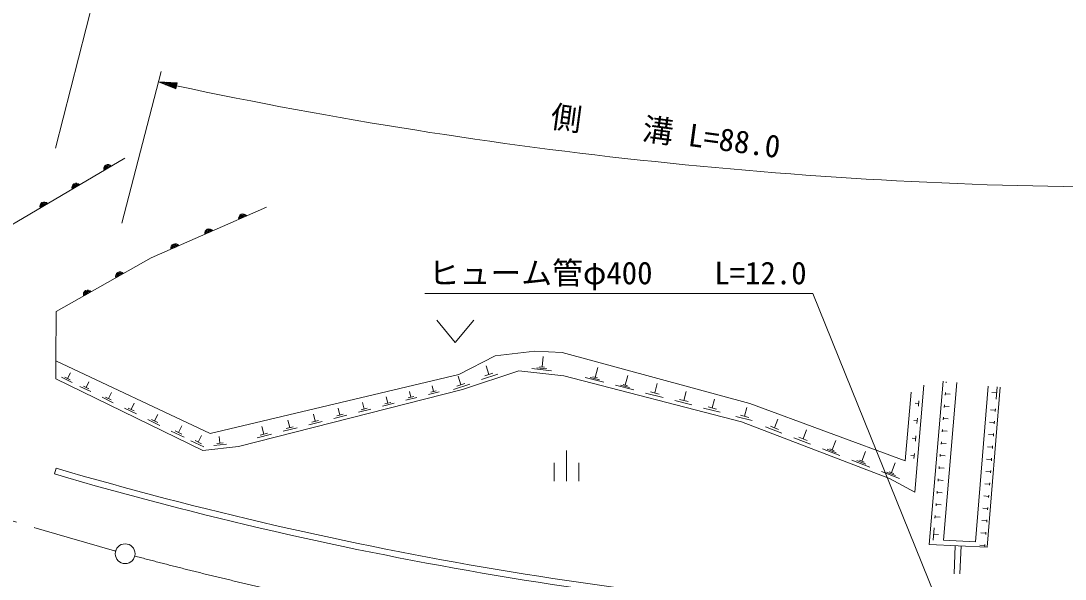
# Model space of a CAD drawing. Units: millimetres, scale not verified. Extents: x 40000 to 680000, y 20000 to 380000.
# Drawn here: x 164470 to 249060, y 275396 to 320610 of the extents above; entities that cross this region are included whole.
import ezdxf
from ezdxf.enums import TextEntityAlignment as Align

# ---------------------------------------------------------------- set-up
doc = ezdxf.new("R2010")
doc.units = ezdxf.units.MM
doc.header["$LTSCALE"] = 1000
doc.linetypes.add('CHAIN', pattern=[18.5, 12, -1.5, 3.5, -1.5])
for name, color, linetype, lineweight in [('M-BGD', 7, 'Continuous', 13), ('M-BMK', 2, 'CHAIN', 13), ('M-BMK-SRVR', 3, 'Continuous', 13), ('M-STR-HTXT', 7, 'Continuous', 13)]:
    doc.layers.add(name, color=color, linetype=linetype, lineweight=lineweight)
doc.styles.add('ＭＳ ゴシック', font='')
doc.styles.get('ＭＳ ゴシック').set_extended_font_data('MS Gothic')

msp = doc.modelspace()

# ---------------------------------------------------------------- linework, layer by layer
at = {"layer": 'M-BGD'}
for p, q in [((172890, 309487), (159773, 301779)), ((198158, 296372), (199658, 294572)), ((199658, 294572), (201158, 296372)), ((206685, 292576), (206776, 293429)), ((168250, 291642), (168477, 292106)), ((200115, 291141), (199883, 291841)), ((203094, 292007), (201783, 291572)), ((202708, 292073), (202052, 291855)), ((202380, 291964), (202148, 292663)), ((207461, 292277), (205862, 292449)), ((207073, 292426), (206273, 292512)), ((206885, 292554), (206485, 292598)), ((210993, 291737), (211202, 292546)), ((213432, 291100), (213634, 291885)), ((168628, 291314), (167758, 291739)), ((168467, 291536), (168033, 291749)), ((170127, 290580), (169257, 291006)), ((169966, 290802), (169532, 291015)), ((169749, 290909), (169976, 291373)), ((197894, 290580), (197778, 291038)), ((200829, 291184), (199517, 290749)), ((200443, 291250), (199787, 291032)), ((211700, 291338), (210182, 291730)), ((211346, 291538), (210588, 291734)), ((211183, 291688), (210804, 291786)), ((214117, 290714), (212645, 291094)), ((213774, 290907), (213038, 291097)), ((213615, 291053), (213248, 291148)), ((215825, 290475), (216022, 291236)), ((240290, 291326), (239200, 278545)), ((239430, 291298), (239435, 291362)), ((241802, 278427), (242839, 291014)), ((171559, 290029), (171797, 290514)), ((194193, 289653), (194065, 290157)), ((196290, 290179), (195840, 290065)), ((196065, 290122), (195943, 290603)), ((198352, 290575), (197494, 290357)), ((198109, 290635), (197679, 290526)), ((216489, 290101), (215062, 290469)), ((216182, 290383), (215468, 290567)), ((218174, 289862), (218365, 290599)), ((239347, 290302), (239364, 290501)), ((239356, 290401), (239754, 290368)), ((243516, 290473), (243117, 290504)), ((243555, 290971), (243478, 289974)), ((171955, 289686), (171045, 290131)), ((171787, 289918), (171332, 290141)), ((173410, 289130), (173658, 289637)), ((192278, 289173), (192144, 289701)), ((194698, 289647), (193753, 289407)), ((194430, 289713), (193957, 289593)), ((196546, 290116), (195645, 289888)), ((218818, 289499), (217435, 289856)), ((218520, 289773), (217829, 289951)), ((220815, 289173), (220146, 289346)), ((220481, 289260), (220665, 289974)), ((223093, 288585), (223277, 289299)), ((237198, 289630), (236914, 289655)), ((237217, 289844), (237180, 289417)), ((239264, 289305), (239281, 289504)), ((239273, 289405), (239671, 289372)), ((173823, 288771), (172873, 289236)), ((173648, 289014), (173173, 289246)), ((175303, 288211), (175562, 288740)), ((188310, 288179), (188164, 288757)), ((190870, 288676), (189834, 288413)), ((190576, 288748), (190058, 288616)), ((190317, 288682), (190177, 289235)), ((192806, 289167), (191816, 288916)), ((192525, 289236), (192030, 289111)), ((221104, 288908), (219765, 289254)), ((223716, 288233), (222377, 288579)), ((223428, 288498), (222758, 288671)), ((239182, 288309), (239198, 288508)), ((243408, 289077), (243010, 289108)), ((243416, 289177), (243401, 288977)), ((175734, 287836), (174742, 288321)), ((175551, 288089), (175055, 288332)), ((177238, 287271), (177508, 287822)), ((184154, 287138), (183994, 287768)), ((186860, 287658), (185729, 287370)), ((186539, 287737), (185973, 287593)), ((186256, 287665), (186103, 288268)), ((188888, 288172), (187805, 287898)), ((188581, 288248), (188039, 288111)), ((226115, 287214), (224793, 287722)), ((225852, 287517), (225191, 287772)), ((225522, 287644), (225793, 288350)), ((237075, 288207), (236793, 288232)), ((237093, 288419), (237057, 287996)), ((239190, 288408), (239589, 288375)), ((243331, 288080), (242933, 288111)), ((243339, 288180), (243324, 287980)), ((177688, 286880), (176654, 287386)), ((177497, 287144), (176980, 287397)), ((178834, 286490), (179104, 287041)), ((180598, 286403), (180534, 286950)), ((184784, 287131), (183604, 286831)), ((184449, 287213), (183859, 287063)), ((228443, 286319), (227073, 286846)), ((228171, 286633), (227485, 286897)), ((227828, 286765), (228109, 287496)), ((236952, 286788), (236673, 286813)), ((236970, 286998), (236934, 286579)), ((239099, 287312), (239115, 287511)), ((239107, 287412), (239506, 287379)), ((243254, 287083), (242856, 287114)), ((243262, 287183), (243247, 286983)), ((179283, 286099), (178249, 286605)), ((179092, 286363), (178575, 286616)), ((181126, 286326), (180101, 286207)), ((180854, 286433), (180342, 286373)), ((230821, 285404), (229401, 285950)), ((230361, 285798), (230006, 285935)), ((230184, 285866), (230475, 286624)), ((239016, 286315), (239033, 286515)), ((239024, 286415), (239423, 286382)), ((243177, 286086), (242779, 286117)), ((243185, 286185), (243170, 285986)), ((208675, 285819), (208675, 283319)), ((230503, 285635), (229793, 285908)), ((232590, 284949), (232892, 285733)), ((236829, 285374), (236553, 285398)), ((236847, 285581), (236811, 285167)), ((238933, 285319), (238950, 285518)), ((238941, 285419), (239340, 285385)), ((243100, 285089), (242702, 285120)), ((243108, 285188), (243093, 284989)), ((167318, 284384), (167180, 283914)), ((207675, 284819), (207675, 283319)), ((209675, 284819), (209675, 283319)), ((233250, 284470), (231780, 285035)), ((232920, 284709), (232185, 284992)), ((232774, 284878), (232406, 285019)), ((234997, 284023), (235298, 284807)), ((238850, 284322), (238867, 284522)), ((238859, 284422), (239257, 284389)), ((235657, 283545), (234186, 284110)), ((235327, 283784), (234592, 284067)), ((235181, 283953), (234813, 284094)), ((238768, 283326), (238784, 283525)), ((238776, 283425), (239174, 283392)), ((243023, 284092), (242625, 284123)), ((243031, 284191), (243016, 283992)), ((238685, 282329), (238701, 282529)), ((242946, 283095), (242547, 283126)), ((242954, 283194), (242939, 282995)), ((238693, 282429), (239092, 282396)), ((242869, 282098), (242470, 282128)), ((242877, 282197), (242862, 281998)), ((238602, 281333), (238618, 281532)), ((238610, 281432), (239009, 281399)), ((242792, 281101), (242393, 281131)), ((242800, 281200), (242785, 281001)), ((238519, 280336), (238536, 280535)), ((238527, 280436), (238926, 280403)), ((242715, 280104), (242316, 280134)), ((242723, 280203), (242708, 280004)), ((238370, 278542), (238453, 279539)), ((242646, 279206), (242631, 279007)), ((238411, 279041), (238810, 279007)), ((239200, 278545), (241802, 278427)), ((242638, 279107), (242239, 279137)), ((240161, 278105), (240063, 275826)), ((240632, 278084), (240534, 275812)), ((242561, 278110), (242162, 278140)), ((242569, 278209), (242554, 278010))]:
    msp.add_line(p, q, dxfattribs=at)
for points in [[(184370, 305519), (175016, 301409), (167316, 297062)], [(167316, 297062), (167308, 293072), (167305, 291627)], [(236586, 290526), (236116, 284971), (223529, 289610), (208319, 293744), (206116, 293865), (202887, 293492), (199939, 291962), (179801, 287184), (167308, 293072)], [(167305, 291627), (179210, 285800), (182087, 286136), (200256, 290749), (204810, 292260), (208449, 291868), (222858, 288145), (234821, 283545), (236876, 282435), (237627, 291100)], [(239170, 291422), (238043, 278201), (242734, 277988), (243801, 290935)]]:
    msp.add_lwpolyline(points, dxfattribs=at)
for centre, radius, start, end in [((171532, 308626), 354, 39.2374, 201.64258), ((171532, 308626), 283, 41.46144, 199.41854), ((171532, 308626), 212, 45.20776, 195.67221), ((171532, 308626), 142, 52.91949, 187.96048), ((171532, 308626), 100, 63.23716, 177.64282), ((171532, 308626), 100, 63.23716, 177.64282), ((168946, 307106), 354, 39.2374, 201.64258), ((168946, 307106), 283, 41.46144, 199.41854), ((168946, 307106), 212, 45.20776, 195.67221), ((168946, 307106), 142, 52.91949, 187.96048), ((168946, 307106), 100, 63.23716, 177.64282), ((168946, 307106), 100, 63.23716, 177.64282), ((166359, 305586), 354, 39.2374, 201.64258), ((166359, 305586), 283, 41.46144, 199.41854), ((166359, 305586), 212, 45.20776, 195.67221), ((166359, 305586), 142, 52.91949, 187.96048), ((166359, 305586), 100, 63.23716, 177.64282), ((166359, 305586), 100, 63.23716, 177.64282), ((182462, 304621), 354, 32.51781, 194.92298), ((182462, 304621), 283, 34.74185, 192.69895), ((182462, 304621), 212, 38.48817, 188.95262), ((182462, 304621), 142, 46.1999, 181.24089), ((182462, 304621), 100, 56.51756, 170.92323), ((182462, 304621), 100, 56.51756, 170.92323), ((179715, 303414), 354, 32.51781, 194.92298), ((179715, 303414), 283, 34.74185, 192.69895), ((179715, 303414), 212, 38.48817, 188.95262), ((179715, 303414), 142, 46.1999, 181.24089), ((179715, 303414), 100, 56.51756, 170.92323), ((179715, 303414), 100, 56.51756, 170.92323), ((176969, 302207), 354, 32.51781, 194.92298), ((176969, 302207), 283, 34.74185, 192.69895), ((176969, 302207), 212, 38.48817, 188.95262), ((176969, 302207), 142, 46.1999, 181.24089), ((176969, 302207), 100, 56.51756, 170.92323), ((176969, 302207), 100, 56.51756, 170.92323), ((172499, 299926), 354, 38.23854, 200.64372), ((172499, 299926), 283, 40.46258, 198.41968), ((172499, 299926), 212, 44.20891, 194.67335), ((172499, 299926), 142, 51.92063, 186.96162), ((172499, 299926), 100, 62.2383, 176.64396), ((172499, 299926), 100, 62.2383, 176.64396), ((169886, 298451), 354, 38.23854, 200.64372), ((169886, 298451), 283, 40.46258, 198.41968), ((169886, 298451), 212, 44.20891, 194.67335), ((169886, 298451), 142, 51.92063, 186.96162), ((169886, 298451), 100, 62.2383, 176.64396), ((169886, 298451), 100, 62.2383, 176.64396), ((254677, 582810), 310950, 253.68351, 267.20117), ((254677, 582810), 311440, 253.68351, 267.20384)]:
    msp.add_arc(centre, radius, start, end, dxfattribs=at)
at = {"layer": 'M-BMK'}
for centre, radius, start, end in [((254599, 575338), 308873, 236.08399, 254.51802), ((252672, 574229), 307285, 255.10723, 266.5863)]:
    msp.add_arc(centre, radius, start, end, dxfattribs=at)
at = {"layer": 'M-BMK-SRVR'}
msp.add_circle((172918, 277450), 800, dxfattribs=at)
at = {"layer": 'M-STR-HTXT'}
for p, q in [((167285, 310307), (171191, 325684)), ((172647, 304235), (175843, 316522)), ((175620, 315663), (177033, 315101)), ((175620, 315663), (177139, 315590)), ((175620, 315663), (177086, 315345)), ((177075, 315297), (175903, 315550)), ((177097, 315394), (175924, 315648)), ((176228, 315634), (177107, 315443)), ((177118, 315492), (176531, 315619)), ((176835, 315604), (177128, 315541)), ((177033, 315101), (177139, 315590)), ((176185, 315438), (177065, 315248)), ((177054, 315199), (176468, 315326)), ((176751, 315213), (177044, 315150))]:
    msp.add_line(p, q, dxfattribs=at)
msp.add_lwpolyline([(239040, 272745), (228635, 298526), (197185, 298526)], dxfattribs=at)
msp.add_arc((255339, 683886), 376754, 258.01233, 269.95243, dxfattribs=at)

# ---------------------------------------------------------------- texts
at = {"layer": 'M-STR-HTXT', "style": 'ＭＳ ゴシック'}
msp.add_text('側\u3000\u3000溝 L=88.0', height=1833, rotation=352.287, dxfattribs=at).set_placement((216504, 310201), align=Align.BOTTOM_CENTER)
msp.add_text('ヒューム管φ400\u3000\u3000L=12.0', height=1833, dxfattribs=at).set_placement((212810, 298726), align=Align.BOTTOM_CENTER)

doc.saveas('drawing.dxf')
